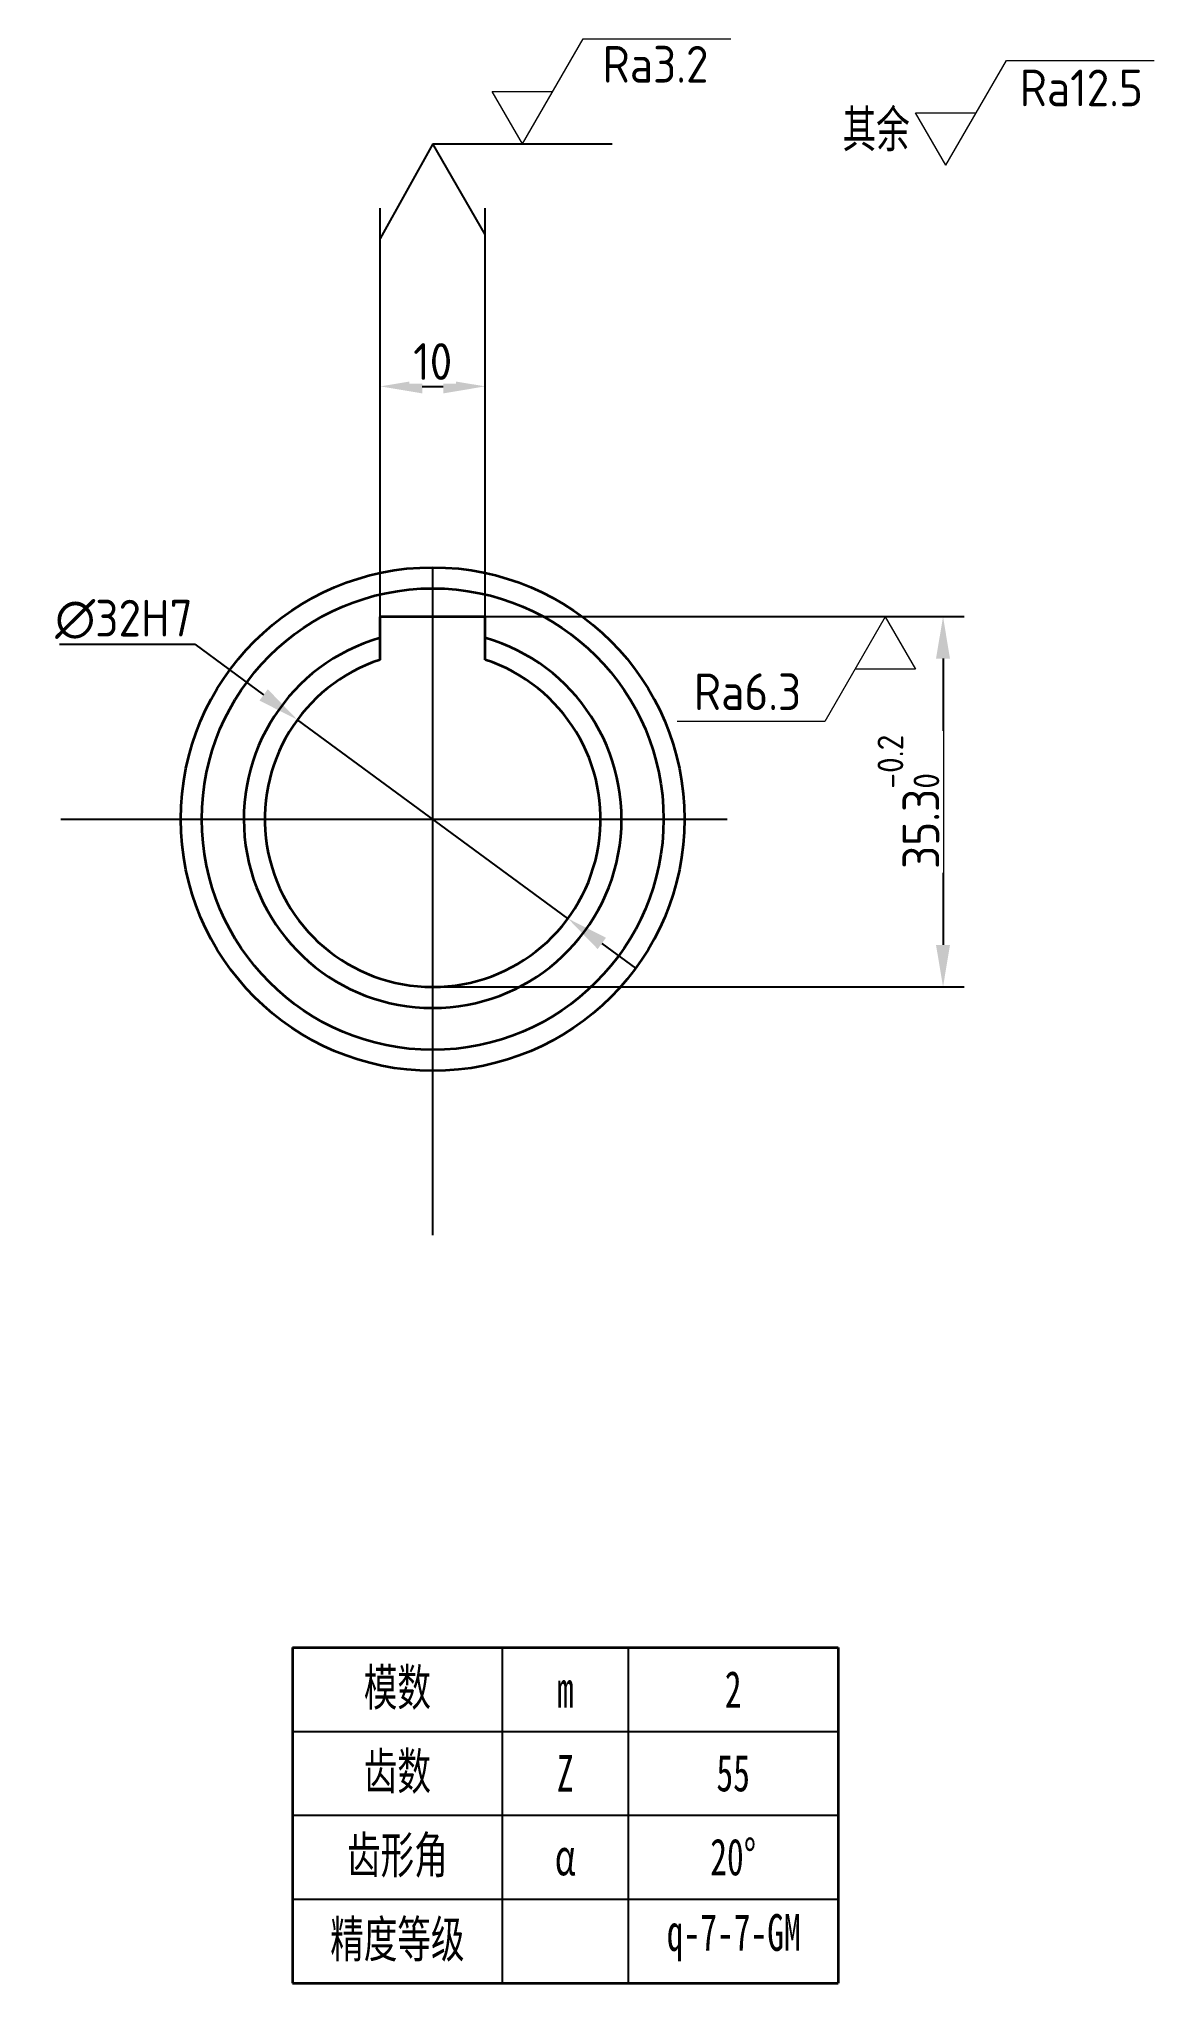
# Model space of a CAD drawing. Header units: millimetres. Extents: x 2221 to 2328, y 2027 to 2213.
import ezdxf

# ---------------------------------------------------------------- set-up
doc = ezdxf.new("R2010")
doc.units = ezdxf.units.MM
doc.linetypes.add('CENTERX2', pattern=[101.6, 63.5, -12.7, 12.7, -12.7])
for name, color, linetype in [('中心线', 1, 'CENTERX2'), ('标注', 3, 'Continuous'), ('细实线', 7, 'Continuous')]:
    doc.layers.add(name, color=color, linetype=linetype)
doc.layers.add('粗实线', color=7, linetype='Continuous', lineweight=35)
doc.styles.add('ISOCP', font='isocp.shx', dxfattribs={"height": 3.5})
doc.styles.add('仿宋', font='simfang.ttf', dxfattribs={"width": 0.67, "height": 3.5})
doc.styles.add('长仿宋体', font='simfang.ttf', dxfattribs={"width": 0.67, "height": 3.5})
doc.dimstyles.new('ISO-25$0', dxfattribs={"dimtxt": 3.5, "dimasz": 4, "dimexe": 2, "dimexo": 0, "dimtad": 1, "dimtoh": 1, "dimdsep": 46, "dimtxsty": 'ISOCP', "dimcen": 2.5, "dimadec": 0, "dimazin": 0, "dimtfac": 1, "dimtmove": 0, "dimatfit": 3, "dimfxl": 1, "dimtfill": 1, "dimarcsym": 0})
doc.dimstyles.new('ISO-25$3', dxfattribs={"dimtxt": 3.5, "dimasz": 4, "dimexe": 2, "dimexo": 0, "dimtad": 1, "dimtoh": 1, "dimdsep": 46, "dimtxsty": 'ISOCP', "dimcen": 2.5, "dimadec": 0, "dimazin": 0, "dimtfac": 1, "dimtmove": 0, "dimatfit": 3, "dimfxl": 1, "dimtfill": 1, "dimarcsym": 0})

# ---------------------------------------------------------------- blocks, each defined once
blk = doc.blocks.new('轴套特殊标注')
at = {"layer": '粗实线'}
for p, q in [((-52, 0), (-52, -32)), ((-52, 0), (0, 0)), ((0, 0), (0, -32)), ((-52, -32), (0, -32))]:
    blk.add_line(p, q, dxfattribs=at)
at = {"layer": '细实线'}
for p, q in [((-32, 0), (-32, -32)), ((-20, 0), (-20, -32)), ((-52, -8), (0, -8)), ((-52, -16), (0, -16)), ((-52, -24), (0, -24))]:
    blk.add_line(p, q, dxfattribs=at)
at = {"layer": '细实线', "char_height": 3.5, "attachment_point": 5}
for s, width, insert, style in [('\\pxqc;模数', 20, (-42, -4), '仿宋'), ('\\pxqc;m', 12, (-26, -4), '仿宋'), ('齿数', 20, (-42, -12), '仿宋'), ('\\pxqc;Z', 12, (-26, -12), '仿宋'), ('\\pxqc;齿形角', 20, (-42, -20), '仿宋'), ('\\pxqc;α', 12, (-26, -20), '仿宋'), ('\\pxqc;精度等级', 20, (-42, -28), '长仿宋体')]:
    blk.add_mtext_dynamic_manual_height_columns(s, width=width, gutter_width=17.5, heights=[0], dxfattribs=dict(at, insert=insert, style=style))
blk = doc.blocks.new('去除表面')
at = {"layer": '标注', "lineweight": 0}
for p, q in [((0, 0), (5.77, 10)), ((0, 0), (-2.89, 5)), ((-2.89, 5), (2.89, 5))]:
    blk.add_line(p, q, dxfattribs=at)
blk = doc.blocks.new('去除材料')
at = {"layer": '粗实线', "color": 3, "lineweight": 0}
blk.add_line((5.77, 10), (19.84, 10), dxfattribs=at)
blk.add_blockref('去除表面', (0, 0), dxfattribs=at)
blk = doc.blocks.new('RA12.5NEW')
at = {"color": 3, "lineweight": 35}
blk.add_blockref('去除材料', (0, 0), dxfattribs=at)
at = {"color": 3, "lineweight": 0, "insert": (7.03, 9.13), "char_height": 3.5, "attachment_point": 1, "style": 'ISOCP'}
blk.add_mtext_dynamic_manual_height_columns('Ra12.5', width=14.0667, gutter_width=17.5, heights=[0], dxfattribs=at)
blk = doc.blocks.new('*D11')
at = {"layer": 'Defpoints', "color": 0, "transparency": 16777216}
for p in [(2263.87, 2179.48), (2253.87, 2157.53), (2263.87, 2157.53)]:
    blk.add_point(p, dxfattribs=at)
at = {"layer": '标注', "color": 0, "lineweight": -2, "transparency": 16777216}
for p, q in [((2253.87, 2157.53), (2253.87, 2181.48)), ((2263.87, 2157.53), (2263.87, 2181.48)), ((2257.87, 2179.48), (2259.87, 2179.48))]:
    blk.add_line(p, q, dxfattribs=at)
at = {"layer": '标注', "color": 0, "transparency": 16777216}
for points in [[(2257.87, 2180.14), (2257.87, 2178.81), (2253.87, 2179.48)], [(2259.87, 2180.14), (2259.87, 2178.81), (2263.87, 2179.48)]]:
    blk.add_solid(points, dxfattribs=at)
at = {"layer": '标注', "color": 0, "transparency": 16777216, "insert": (2258.87, 2181.85), "char_height": 3.5, "attachment_point": 5, "style": 'ISOCP', "bg_fill": 3, "box_fill_scale": 1.1, "bg_fill_color": 256, "bg_fill_true_color": 13158600, "bg_fill_transparency": 0}
blk.add_mtext('10', dxfattribs=at)
blk = doc.blocks.new('RA3.2')
at = {"lineweight": 35}
blk.add_blockref('去除材料', (0, 0), dxfattribs=at)
at = {"lineweight": -3, "insert": (7.63, 9.33), "char_height": 3.5, "attachment_point": 1, "style": 'ISOCP'}
blk.add_mtext_dynamic_manual_height_columns('Ra3.2', width=14.4167, gutter_width=17.5, heights=[0], dxfattribs=at)
blk = doc.blocks.new('*D12')
at = {"layer": 'Defpoints', "color": 0, "transparency": 16777216}
for p in [(2245.97, 2147.7), (2271.76, 2128.75)]:
    blk.add_point(p, dxfattribs=at)
at = {"layer": '标注', "color": 0, "lineweight": -2, "transparency": 16777216}
for p, q in [((2223.32, 2154.89), (2236.19, 2154.89)), ((2236.19, 2154.89), (2242.75, 2150.07)), ((2271.76, 2128.75), (2245.97, 2147.7)), ((2274.98, 2126.38), (2278.2, 2124.01))]:
    blk.add_line(p, q, dxfattribs=at)
at = {"layer": '标注', "color": 0, "transparency": 16777216}
for points in [[(2243.15, 2150.61), (2242.36, 2149.53), (2245.97, 2147.7)], [(2275.38, 2126.92), (2274.59, 2125.84), (2271.76, 2128.75)]]:
    blk.add_solid(points, dxfattribs=at)
at = {"layer": '标注', "color": 0, "transparency": 16777216, "insert": (2229.44, 2157.27), "char_height": 3.5, "attachment_point": 5, "style": 'ISOCP', "bg_fill": 3, "box_fill_scale": 1.1, "bg_fill_color": 256, "bg_fill_true_color": 13158600, "bg_fill_transparency": 0}
blk.add_mtext('∅32H7', dxfattribs=at)
blk = doc.blocks.new('*D13')
at = {"layer": 'Defpoints', "color": 0, "transparency": 16777216}
for p in [(2258.87, 2157.53), (2258.87, 2122.23), (2307.5, 2122.23)]:
    blk.add_point(p, dxfattribs=at)
at = {"layer": '标注', "color": 0, "lineweight": -2, "transparency": 16777216}
for p, q in [((2258.87, 2157.53), (2309.5, 2157.53)), ((2307.5, 2153.53), (2307.5, 2126.23)), ((2258.87, 2122.23), (2309.5, 2122.23))]:
    blk.add_line(p, q, dxfattribs=at)
at = {"layer": '标注', "color": 0, "transparency": 16777216}
for points in [[(2306.83, 2153.53), (2308.16, 2153.53), (2307.5, 2157.53)], [(2306.83, 2126.23), (2308.16, 2126.23), (2307.5, 2122.23)]]:
    blk.add_solid(points, dxfattribs=at)
at = {"layer": '标注', "color": 0, "transparency": 16777216, "insert": (2304.2, 2139.88), "char_height": 3.5, "attachment_point": 5, "rotation": 90, "style": 'ISOCP', "bg_fill": 3, "box_fill_scale": 1.1, "bg_fill_color": 256, "bg_fill_true_color": 13158600, "bg_fill_transparency": 0}
blk.add_mtext('35.3{\\H0.7x;\\S-0.2^ 0;}', dxfattribs=at)

msp = doc.modelspace()

# ---------------------------------------------------------------- linework, layer by layer
at = {"layer": '中心线'}
for p, q in [((2258.866, 2098.574), (2258.866, 2173)), ((2223.432, 2138.227), (2294.331, 2138.227))]:
    msp.add_line(p, q, dxfattribs=at)
at = {"layer": '标注'}
for p, q in [((2258.866, 2202.604), (2253.866, 2193.567)), ((2263.866, 2193.944), (2258.866, 2202.604)), ((2258.866, 2202.604), (2275.979, 2202.604))]:
    msp.add_line(p, q, dxfattribs=at)
at = {"layer": '粗实线'}
for p, q in [((2253.866, 2153.425), (2253.866, 2157.527)), ((2263.866, 2157.527), (2253.866, 2157.527)), ((2263.866, 2153.425), (2263.866, 2157.527))]:
    msp.add_line(p, q, dxfattribs=at)
for radius in [24, 22]:
    msp.add_circle((2258.866, 2138.227), radius, dxfattribs=at)
for radius, start, end in [(18, 106.12762, 73.87238), (16, 108.20996, 71.79004)]:
    msp.add_arc((2258.866, 2138.227), radius, start, end, dxfattribs=at)

# ---------------------------------------------------------------- block references
at = {"layer": '标注'}
msp.add_blockref('RA3.2', (2267.422, 2202.604), dxfattribs=at)
at = {"layer": '细实线'}
for name, p in [('RA12.5NEW', (2307.771, 2200.553)), ('轴套特殊标注', (2297.5, 2059.271))]:
    msp.add_blockref(name, p, dxfattribs=at)

# ---------------------------------------------------------------- texts
at = {"layer": '细实线', "char_height": 3.5}
for s, width, insert, attachment_point, style in [('{\\C3;其余}', 7.98759, (2297.927, 2205.768), 1, '长仿宋体'), ('\\pxqc;2', 20, (2287.5, 2055.271), 5, '仿宋'), ('\\pxqc;55', 20, (2287.5, 2047.271), 5, '仿宋'), ('\\pxqc;20°', 20, (2287.5, 2039.271), 5, '长仿宋体'), ('\\pxqc;q-7-7-GM', 20, (2287.551, 2031.597), 5, '仿宋')]:
    msp.add_mtext_dynamic_manual_height_columns(s, width=width, gutter_width=17.5, heights=[0], dxfattribs=dict(at, insert=insert, attachment_point=attachment_point, style=style))

# ---------------------------------------------------------------- next in the draw order: dimensions: what is measured, and where the dimension line sits
at = {"layer": '标注'}
dim = msp.add_linear_dim(base=(2263.866, 2179.476), p1=(2253.866, 2157.527), p2=(2263.866, 2157.527), dimstyle='ISO-25$0', dxfattribs=at)
dim.commit()
dim.dimension.update_dxf_attribs({"geometry": '*D11', "text_midpoint": (2258.866, 2181.851)})

# ---------------------------------------------------------------- next in the draw order: linework, layer by layer
for p, q in [((2253.866, 2181.476), (2253.866, 2196.476)), ((2263.866, 2181.476), (2263.866, 2196.476))]:
    msp.add_line(p, q, dxfattribs=at)

# ---------------------------------------------------------------- next in the draw order: dimensions: what is measured, and where the dimension line sits
dim = msp.add_diameter_dim_2p(p1=(2271.758, 2128.751), p2=(2245.974, 2147.703), text='<>H7', dimstyle='ISO-25$3', dxfattribs=at)
dim.commit()
dim.dimension.update_dxf_attribs({"geometry": '*D12', "text_midpoint": (2229.442, 2154.892), "dimtype": 163})

# ---------------------------------------------------------------- next in the draw order: dimensions: what is measured, and where the dimension line sits
dim = msp.add_linear_dim(base=(2307.498, 2122.227), p1=(2258.866, 2157.527), p2=(2258.866, 2122.227), angle=90, text='<>{\\H0.7x;\\S-0.2^ 0;}', dimstyle='ISO-25$0', dxfattribs=at)
dim.commit()
dim.dimension.update_dxf_attribs({"geometry": '*D13', "text_midpoint": (2304.197, 2139.877)})

# ---------------------------------------------------------------- next in the draw order: block references
at = {"layer": '标注', "rotation": 180}
msp.add_blockref('去除材料', (2301.991, 2157.527), dxfattribs=at)

# ---------------------------------------------------------------- next in the draw order: texts
at = {"layer": '标注', "insert": (2283.753, 2152.121), "char_height": 3.5, "attachment_point": 1, "style": 'ISOCP'}
msp.add_mtext_dynamic_manual_height_columns('Ra6.3', width=14.85289, gutter_width=17.5, heights=[0], dxfattribs=at)

doc.saveas('drawing.dxf')
